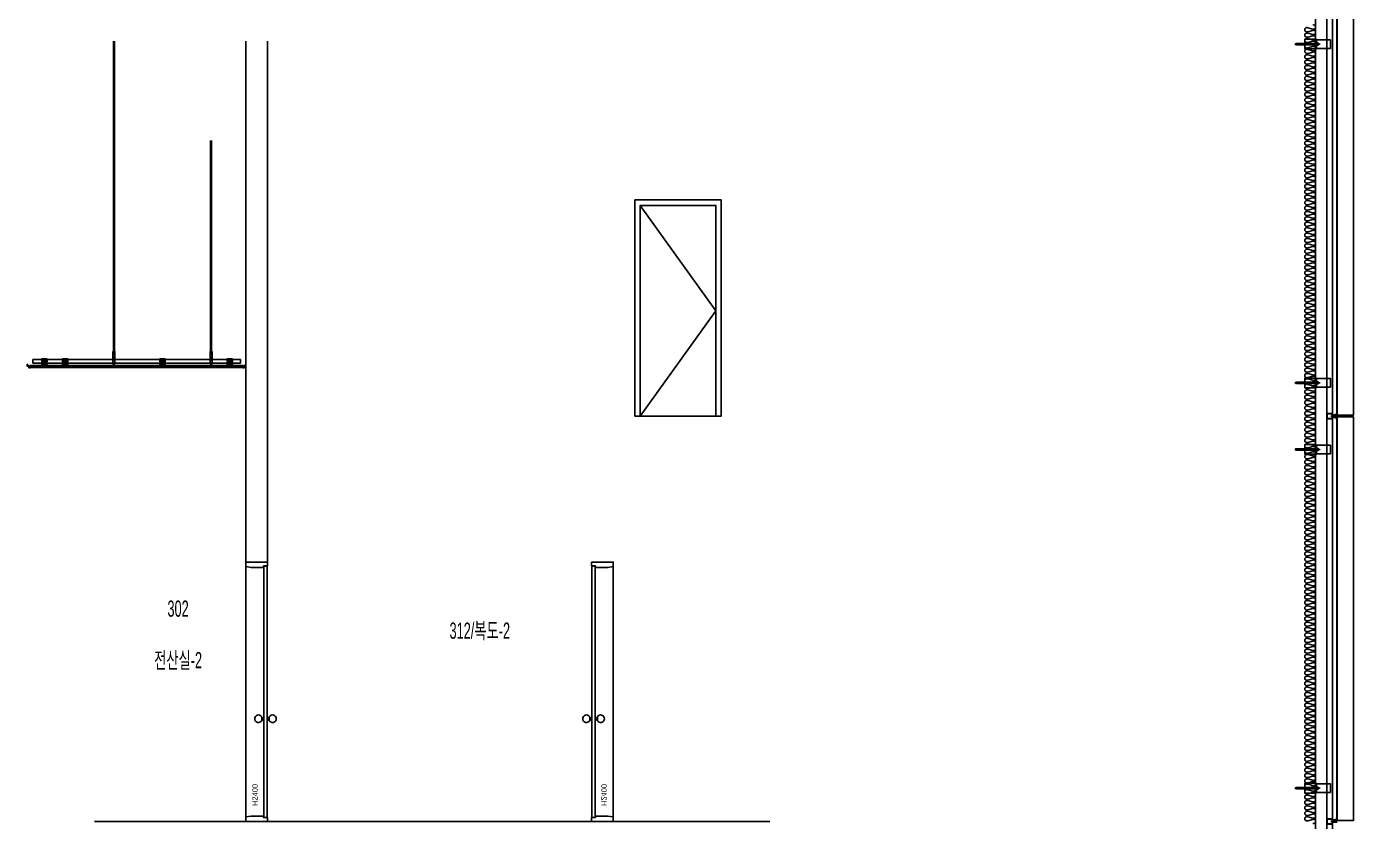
# Model space of a CAD drawing. Header units: millimetres. Extents: x -75040 to 92617, y -36837 to 48530.
# Drawn here: x 75571 to 87850, y 17750 to 25105 of the extents above; entities that cross this region are included whole.
import ezdxf
from ezdxf.enums import TextEntityAlignment as Align

# ---------------------------------------------------------------- set-up
doc = ezdxf.new("R2010")
doc.units = ezdxf.units.MM
doc.header["$LTSCALE"] = 60
for name, color, linetype in [('!A-BOLCK', 7, 'Continuous'), ('A-ELE-8', 8, 'Continuous'), ('A-ELE-9', 9, 'Continuous'), ('A-ETC-8', 8, 'Continuous'), ('A-ETC-9', 9, 'Continuous'), ('A-FIN', 6, 'Continuous'), ('A-FIN-STAIR', 6, 'Continuous'), ('A-HAT-MATL', 8, 'Continuous'), ('A-WALL-D', 7, 'Continuous'), ('A-WID', 4, 'Continuous'), ('FIN', 6, 'Continuous'), ('HAT', 8, 'Continuous'), ('실링', 23, 'Continuous')]:
    doc.layers.add(name, color=color, linetype=linetype)
doc.layers.add('A-CON', color=2, linetype='Continuous', lineweight=9)
doc.layers.add('NOPLOT', color=191, linetype='Continuous', plot=False)
doc.layers.add('NOPLOT-TEXT', color=11, linetype='Continuous', plot=False)
doc.styles.add('Gtx', font='')
doc.styles.get('Gtx').set_extended_font_data('Dotum')

# ---------------------------------------------------------------- blocks, each defined once
blk = doc.blocks.new('A$C1A2D4F7E--')
at = {"layer": 'A-ELE-8', "ltscale": 20}
blk.add_line((0, 2358, 0), (0, 42), dxfattribs=at)
at = {"layer": 'A-WID'}
for p, q in [((147, 932), (147, 968)), ((147, 960), (167, 960)), ((147, 940), (167, 940)), ((217, 960), (197, 960)), ((217, 940), (197, 940)), ((217, 932), (217, 968))]:
    blk.add_line(p, q, dxfattribs=at)
for points in [[(200, 2400), (0, 2400), (0, 2358), (0, 2358), (50, 2350), (65, 2350), (65, 2350), (165, 2350), (165, 2365), (200, 2365), (200, 2373), (200, 2373), (200, 2400)], [(197, 2362), (197, 37), (167, 37), (167, 2362)], [(200, 0), (0, 0), (0, 42), (0, 42), (50, 50), (65, 50), (65, 50), (165, 50), (165, 35), (200, 35), (200, 27), (200, 27), (200, 0)]]:
    blk.add_lwpolyline(points, close=True, dxfattribs=at)
for centre, start, end in [((117, 950), 31.0027, 328.9973), ((247, 950), 211.0027, 148.9973)]:
    blk.add_arc(centre, 35, start, end, dxfattribs=at)
at = {"layer": 'NOPLOT', "color": 1, "style": 'Gtx'}
blk.add_text('H2400', height=50, rotation=90, dxfattribs=at).set_placement((110, 143))
blk = doc.blocks.new('*U65')
at = {"color": 1}
for p, q in [((-298, 22, 0), (-292, 23, 0)), ((-298, 22), (-292, 23)), ((-298, 22, 0), (-292, 20, 0)), ((-298, 22), (-292, 20)), ((-292, 23, 0), (-292, 20, 0)), ((-292, 23), (-292, 20)), ((1727, 23, 0), (1727, 20, 0)), ((1734, 22, 0), (1727, 23, 0)), ((1727, 23), (1727, 20)), ((1734, 22), (1727, 23)), ((1734, 22, 0), (1727, 20, 0)), ((1734, 22), (1727, 20))]:
    blk.add_line(p, q, dxfattribs=at)
at = {"color": 1, "const_width": 0.1, "elevation": 0}
for points in [[(-300, 22), (-299, 22)], [(-300, 22), (-299, 22)], [(-298, 22), (-288, 22)], [(-298, 22), (-288, 22)], [(-287, 22), (-286, 22)], [(-287, 22), (-286, 22)], [(1722, 22), (1722, 22)], [(1722, 22), (1722, 22)], [(1734, 22), (1723, 22)], [(1734, 22), (1723, 22)], [(1736, 22), (1735, 22)], [(1736, 22), (1735, 22)]]:
    blk.add_lwpolyline(points, dxfattribs=at)
at = {"color": 1}
for centre, radius, start, end in [((-292, 22, 0), 1.87, 11.7931, 90), ((-292, 22), 1.87, 11.7931, 90), ((-292, 22, 0), 1.87, 270, 348.2069), ((-292, 22), 1.87, 270, 348.2069), ((-290, 22, 0), 0.384, 95.8966, 264.1034), ((-290, 22), 0.384, 95.8966, 264.1034), ((1727, 22, 0), 1.87, 90, 168.2069), ((1727, 22), 1.87, 90, 168.2069), ((1725, 22, 0), 0.384, 275.8966, 84.1034), ((1725, 22), 0.384, 275.8966, 84.1034), ((1727, 22, 0), 1.87, 191.7931, 270), ((1727, 22), 1.87, 191.7931, 270)]:
    blk.add_arc(centre, radius, start, end, dxfattribs=at)
at = {"layer": 'A-ELE-8'}
blk.add_line((-273, 9), (1708, 9), dxfattribs=at)
at = {"layer": 'A-ETC-9'}
for p, q in [((-243, 75, 0), (1678, 75, 0)), ((-243, 39), (-243, 75)), ((-243, 73, 0), (1678, 73, 0)), ((-243, 41, 0), (1678, 41, 0)), ((1678, 39, 0), (-243, 39, 0)), ((-155, 75), (-155, 41)), ((-155, 75), (-115, 75)), ((-155, 41), (-151, 39)), ((-151, 34), (-135, 64)), ((-119, 39), (-151, 39)), ((-151, 34), (-119, 34)), ((-119, 34), (-135, 64)), ((-115, 41), (-119, 39)), ((-115, 75), (-115, 41)), ((1560, 75), (1560, 41)), ((1560, 75), (1600, 75)), ((1560, 41), (1564, 39)), ((1564, 34), (1580, 64)), ((1596, 39), (1564, 39)), ((1564, 34), (1596, 34)), ((1596, 34), (1580, 64)), ((1600, 41), (1596, 39)), ((1600, 75), (1600, 41)), ((1678, 39), (1678, 75))]:
    blk.add_line(p, q, dxfattribs=at)
at = {"layer": 'A-ETC-9', "elevation": 0}
for points in [[(-122, 22), (-128, 22, 0.275955), (-129, 21), (-129, 20, -0.275955), (-130, 20), (-140, 20, -0.275955), (-141, 20), (-141, 21, 0.275955), (-142, 22), (-148, 22, 0.275955), (-149, 21), (-150, 20, -0.275955), (-151, 20), (-158, 20, -0.414214), (-159, 21), (-159, 36, -0.414214), (-158, 37), (-155, 37, -0.414214), (-154, 36), (-154, 35), (-153, 35), (-153, 36, 0.414214), (-155, 38), (-158, 38, 0.414214), (-160, 36), (-160, 20, 0.414214), (-159, 19), (-150, 19, 0.275955), (-149, 20), (-149, 20, -0.275955), (-148, 21), (-143, 21, -0.275955), (-142, 20), (-141, 20, 0.275955), (-141, 19), (-129, 19, 0.275955), (-129, 20), (-128, 20, -0.275955), (-127, 21), (-122, 21, -0.275955), (-121, 20), (-121, 20, 0.275955), (-120, 19), (-111, 19, 0.414214), (-110, 20), (-110, 36, 0.414214), (-112, 38), (-115, 38, 0.414214), (-117, 36), (-117, 35), (-116, 35), (-116, 36, -0.414214), (-115, 37), (-112, 37, -0.414214), (-111, 36), (-111, 21, -0.414214), (-112, 20), (-119, 20, -0.275955), (-120, 20), (-121, 21, 0.275955)], [(-153, 46), (-153, 34), (-158, 34), (-158, 32), (-112, 32), (-112, 34), (-117, 34), (-117, 46), (-110, 55), (-110, 80, 0.414214), (-112, 81), (-158, 81, 0.414214), (-159, 80), (-159, 55)], [(-153, 72), (-153, 58, 0.414214), (-152, 57), (-149, 57, 0.414214), (-148, 58), (-148, 72, 0.414214), (-149, 73), (-152, 73, 0.414214)], [(-117, 72), (-117, 58, -0.414214), (-118, 57), (-121, 57, -0.414214), (-122, 58), (-122, 72, -0.414214), (-121, 73), (-118, 73, -0.414214)], [(1594, 22), (1588, 22, 0.275955), (1587, 21), (1586, 20, -0.275955), (1585, 20), (1575, 20, -0.275955), (1575, 20), (1574, 21, 0.275955), (1573, 22), (1567, 22, 0.275955), (1566, 21), (1566, 20, -0.275955), (1565, 20), (1557, 20, -0.414214), (1556, 21), (1556, 36, -0.414214), (1557, 37), (1560, 37, -0.414214), (1561, 36), (1561, 35), (1562, 35), (1562, 36, 0.414214), (1560, 38), (1557, 38, 0.414214), (1555, 36), (1555, 20, 0.414214), (1556, 19), (1565, 19, 0.275955), (1566, 20), (1567, 20, -0.275955), (1568, 21), (1573, 21, -0.275955), (1574, 20), (1574, 20, 0.275955), (1575, 19), (1586, 19, 0.275955), (1587, 20), (1587, 20, -0.275955), (1588, 21), (1593, 21, -0.275955), (1594, 20), (1595, 20, 0.275955), (1596, 19), (1604, 19, 0.414214), (1605, 20), (1605, 36, 0.414214), (1604, 38), (1600, 38, 0.414214), (1599, 36), (1599, 35), (1600, 35), (1600, 36, -0.414214), (1600, 37), (1604, 37, -0.414214), (1605, 36), (1605, 21, -0.414214), (1604, 20), (1596, 20, -0.275955), (1595, 20), (1595, 21, 0.275955)], [(1563, 46), (1563, 34), (1557, 34), (1557, 32), (1604, 32), (1604, 34), (1598, 34), (1598, 46), (1605, 55), (1605, 80, 0.414214), (1603, 81), (1558, 81, 0.414214), (1556, 80), (1556, 55)], [(1563, 72), (1563, 58, 0.414214), (1564, 57), (1566, 57, 0.414214), (1567, 58), (1567, 72, 0.414214), (1566, 73), (1564, 73, 0.414214)], [(1598, 72), (1598, 58, -0.414214), (1597, 57), (1595, 57, -0.414214), (1594, 58), (1594, 72, -0.414214), (1595, 73), (1597, 73, -0.414214)]]:
    blk.add_lwpolyline(points, format="xyb", close=True, dxfattribs=at)
at = {"layer": 'FIN', "color": 5, "linetype": 'Continuous', "elevation": 0}
for points in [[(-294, 30), (-292, 30), (-292, 14), (-278, 14), (-278, -1), (-268, -1), (-268, 0), (-266, 0), (-266, -3), (-280, -3), (-280, 12), (-294, 12)], [(1729, 30), (1727, 30), (1727, 14), (1713, 14), (1713, -1), (1703, -1), (1703, 0), (1701, 0), (1701, -3), (1715, -3), (1715, 12), (1729, 12)]]:
    blk.add_lwpolyline(points, close=True, dxfattribs=at)
at = {"layer": '실링'}
for p, q in [((-273, 19), (1708, 19)), ((-273, 0, 0), (-273, 19, 0)), ((-273, 0), (1708, 0)), ((1708, 0, 0), (1708, 19, 0))]:
    blk.add_line(p, q, dxfattribs=at)
blk = doc.blocks.new('*U64')
at = {"layer": 'A-ETC-9'}
for p, q in [((357, 2025), (357, 84)), ((366, 2025), (366, 86)), ((1257, 2025), (1257, 84)), ((1266, 2025), (1266, 86)), ((351, 66), (351, 73)), ((351, 56), (351, 63)), ((369, 73), (354, 73)), ((354, 55), (356, 55)), ((356, 83), (367, 85)), ((356, 83), (357, 84)), ((356, 83), (357, 82)), ((356, 80), (367, 83)), ((356, 80), (357, 82)), ((356, 78), (367, 81)), ((356, 78), (357, 80)), ((356, 80), (357, 80)), ((356, 76), (367, 79)), ((356, 76), (357, 78)), ((356, 78), (357, 78)), ((356, 74), (367, 77)), ((356, 74), (357, 76)), ((356, 76), (357, 76)), ((356, 74), (357, 74)), ((356, 66), (356, 73)), ((356, 56), (356, 63)), ((356, 54), (357, 55)), ((356, 55), (357, 55)), ((356, 54), (363, 55)), ((356, 55), (366, 55)), ((356, 54), (357, 53)), ((356, 52), (367, 54)), ((356, 52), (357, 53)), ((356, 52), (357, 51)), ((356, 50), (367, 52)), ((356, 50), (357, 51)), ((356, 50), (357, 49)), ((356, 48), (367, 50)), ((356, 48), (357, 49)), ((356, 48), (357, 47)), ((356, 46), (367, 48)), ((356, 46), (357, 47)), ((356, 46), (357, 45)), ((356, 44), (367, 46)), ((356, 44), (357, 45)), ((356, 44), (357, 43)), ((357, 84), (366, 86)), ((357, 84), (366, 86)), ((357, 82), (366, 83)), ((357, 82), (366, 83)), ((357, 80), (366, 81)), ((357, 80), (366, 81)), ((357, 78), (366, 79)), ((357, 78), (366, 79)), ((357, 76), (366, 77)), ((357, 76), (366, 77)), ((357, 74), (366, 75)), ((357, 74), (366, 75)), ((357, 55), (358, 55)), ((357, 55), (358, 55)), ((357, 53), (366, 55)), ((357, 53), (366, 55)), ((357, 51), (366, 53)), ((357, 51), (366, 53)), ((357, 49), (366, 51)), ((357, 49), (366, 51)), ((357, 47), (366, 49)), ((357, 47), (366, 49)), ((357, 45), (366, 47)), ((357, 45), (366, 47)), ((357, 43), (366, 45)), ((357, 43), (366, 45)), ((357, 43), (366, 43)), ((361, 73), (367, 75)), ((366, 86), (367, 85)), ((366, 83), (367, 85)), ((366, 83), (367, 83)), ((366, 81), (367, 83)), ((366, 81), (367, 81)), ((366, 79), (367, 81)), ((366, 79), (367, 79)), ((366, 77), (367, 79)), ((366, 77), (367, 77)), ((366, 75), (367, 77)), ((366, 75), (367, 75)), ((366, 73), (367, 75)), ((366, 66), (366, 73)), ((366, 56), (366, 63)), ((366, 55), (369, 55)), ((366, 55), (367, 54)), ((366, 55), (366, 55)), ((366, 53), (367, 54)), ((366, 53), (367, 52)), ((366, 51), (367, 52)), ((366, 51), (367, 50)), ((366, 49), (367, 50)), ((366, 49), (367, 48)), ((366, 47), (367, 48)), ((366, 47), (367, 46)), ((366, 45), (367, 46)), ((366, 45), (366, 43)), ((371, 66), (371, 73)), ((371, 56), (371, 63)), ((1251, 66), (1251, 73)), ((1251, 56), (1251, 63)), ((1269, 73), (1254, 73)), ((1254, 55), (1256, 55)), ((1256, 83), (1267, 85)), ((1256, 83), (1257, 84)), ((1256, 83), (1257, 82)), ((1256, 80), (1267, 83)), ((1256, 80), (1257, 82)), ((1256, 78), (1267, 81)), ((1256, 78), (1257, 80)), ((1256, 80), (1257, 80)), ((1256, 76), (1267, 79)), ((1256, 76), (1257, 78)), ((1256, 78), (1257, 78)), ((1256, 74), (1267, 77)), ((1256, 74), (1257, 76)), ((1256, 76), (1257, 76)), ((1256, 74), (1257, 74)), ((1256, 66), (1256, 73)), ((1256, 56), (1256, 63)), ((1256, 54), (1257, 55)), ((1256, 55), (1257, 55)), ((1256, 54), (1263, 55)), ((1256, 55), (1266, 55)), ((1256, 54), (1257, 53)), ((1256, 52), (1267, 54)), ((1256, 52), (1257, 53)), ((1256, 52), (1257, 51)), ((1256, 50), (1267, 52)), ((1256, 50), (1257, 51)), ((1256, 50), (1257, 49)), ((1256, 48), (1267, 50)), ((1256, 48), (1257, 49)), ((1256, 48), (1257, 47)), ((1256, 46), (1267, 48)), ((1256, 46), (1257, 47)), ((1256, 46), (1257, 45)), ((1256, 44), (1267, 46)), ((1256, 44), (1257, 45)), ((1256, 44), (1257, 43)), ((1257, 84), (1266, 86)), ((1257, 84), (1266, 86)), ((1257, 82), (1266, 83)), ((1257, 82), (1266, 83)), ((1257, 80), (1266, 81)), ((1257, 80), (1266, 81)), ((1257, 78), (1266, 79)), ((1257, 78), (1266, 79)), ((1257, 76), (1266, 77)), ((1257, 76), (1266, 77)), ((1257, 74), (1266, 75)), ((1257, 74), (1266, 75)), ((1257, 55), (1258, 55)), ((1257, 55), (1258, 55)), ((1257, 53), (1266, 55)), ((1257, 53), (1266, 55)), ((1257, 51), (1266, 53)), ((1257, 51), (1266, 53)), ((1257, 49), (1266, 51)), ((1257, 49), (1266, 51)), ((1257, 47), (1266, 49)), ((1257, 47), (1266, 49)), ((1257, 45), (1266, 47)), ((1257, 45), (1266, 47)), ((1257, 43), (1266, 45)), ((1257, 43), (1266, 45)), ((1257, 43), (1266, 43)), ((1261, 73), (1267, 75)), ((1266, 86), (1267, 85)), ((1266, 83), (1267, 85)), ((1266, 83), (1267, 83)), ((1266, 81), (1267, 83)), ((1266, 81), (1267, 81)), ((1266, 79), (1267, 81)), ((1266, 79), (1267, 79)), ((1266, 77), (1267, 79)), ((1266, 77), (1267, 77)), ((1266, 75), (1267, 77)), ((1266, 75), (1267, 75)), ((1266, 73), (1267, 75)), ((1266, 66), (1266, 73)), ((1266, 56), (1266, 63)), ((1266, 55), (1269, 55)), ((1266, 55), (1267, 54)), ((1266, 55), (1266, 55)), ((1266, 53), (1267, 54)), ((1266, 53), (1267, 52)), ((1266, 51), (1267, 52)), ((1266, 51), (1267, 50)), ((1266, 49), (1267, 50)), ((1266, 49), (1267, 48)), ((1266, 47), (1267, 48)), ((1266, 47), (1267, 46)), ((1266, 45), (1267, 46)), ((1266, 45), (1266, 43)), ((1271, 66), (1271, 73)), ((1271, 56), (1271, 63)), ((791, 0), (791, -34)), ((791, 0), (831, 0)), ((791, -34), (795, -36)), ((795, -41), (811, -11)), ((827, -36), (795, -36)), ((795, -41), (827, -41)), ((827, -41), (811, -11)), ((831, -34), (827, -36)), ((831, 0), (831, -34)), ((1691, 0), (1691, -34)), ((1691, 0), (1731, 0)), ((1691, -34), (1695, -36)), ((1695, -41), (1711, -11)), ((1727, -36), (1695, -36)), ((1695, -41), (1727, -41)), ((1727, -41), (1711, -11)), ((1731, -34), (1727, -36)), ((1731, 0), (1731, -34))]:
    blk.add_line(p, q, dxfattribs=at)
at = {"layer": 'A-ETC-9', "elevation": 0}
for points in [[(351, 65), (371, 65), (371, -40), (351, -40), (351, 65)], [(351, 63), (371, 63)], [(351, 19), (371, 19)], [(1251, 65), (1271, 65), (1271, -40), (1251, -40), (1251, 65)], [(1251, 63), (1271, 63)], [(1251, 19), (1271, 19)]]:
    blk.add_lwpolyline(points, dxfattribs=at)
for points in [[(794, -29), (794, -41), (788, -41), (788, -43), (834, -43), (834, -41), (829, -41), (829, -29), (836, -20), (836, 5, 0.414214), (834, 6), (788, 6, 0.414214), (787, 5), (787, -20)], [(1694, -29), (1694, -41), (1688, -41), (1688, -43), (1734, -43), (1734, -41), (1729, -41), (1729, -29), (1736, -20), (1736, 5, 0.414214), (1734, 6), (1688, 6, 0.414214), (1687, 5), (1687, -20)], [(825, -53), (818, -53, 0.275955), (818, -54), (817, -55, -0.275955), (816, -55), (806, -55, -0.275955), (805, -55), (805, -54, 0.275955), (804, -53), (798, -53, 0.275955), (797, -54), (796, -55, -0.275955), (795, -55), (788, -55, -0.414214), (787, -54), (787, -39, -0.414214), (788, -38), (791, -38, -0.414214), (792, -39), (792, -40), (793, -40), (793, -39, 0.414214), (791, -37), (788, -37, 0.414214), (786, -39), (786, -55, 0.414214), (787, -56), (796, -56, 0.275955), (797, -55), (797, -55, -0.275955), (798, -54), (803, -54, -0.275955), (804, -55), (805, -55, 0.275955), (806, -56), (817, -56, 0.275955), (818, -55), (818, -55, -0.275955), (819, -54), (824, -54, -0.275955), (825, -55), (825, -55, 0.275955), (826, -56), (835, -56, 0.414214), (836, -55), (836, -39, 0.414214), (834, -37), (831, -37, 0.414214), (829, -39), (829, -40), (830, -40), (830, -39, -0.414214), (831, -38), (834, -38, -0.414214), (835, -39), (835, -54, -0.414214), (834, -55), (827, -55, -0.275955), (826, -55), (825, -54, 0.275955)], [(1725, -53), (1718, -53, 0.275955), (1718, -54), (1717, -55, -0.275955), (1716, -55), (1706, -55, -0.275955), (1705, -55), (1705, -54, 0.275955), (1704, -53), (1698, -53, 0.275955), (1697, -54), (1696, -55, -0.275955), (1695, -55), (1688, -55, -0.414214), (1687, -54), (1687, -39, -0.414214), (1688, -38), (1691, -38, -0.414214), (1692, -39), (1692, -40), (1693, -40), (1693, -39, 0.414214), (1691, -37), (1688, -37, 0.414214), (1686, -39), (1686, -55, 0.414214), (1687, -56), (1696, -56, 0.275955), (1697, -55), (1697, -55, -0.275955), (1698, -54), (1703, -54, -0.275955), (1704, -55), (1705, -55, 0.275955), (1706, -56), (1717, -56, 0.275955), (1718, -55), (1718, -55, -0.275955), (1719, -54), (1724, -54, -0.275955), (1725, -55), (1725, -55, 0.275955), (1726, -56), (1735, -56, 0.414214), (1736, -55), (1736, -39, 0.414214), (1734, -37), (1731, -37, 0.414214), (1729, -39), (1729, -40), (1730, -40), (1730, -39, -0.414214), (1731, -38), (1734, -38, -0.414214), (1735, -39), (1735, -54, -0.414214), (1734, -55), (1727, -55, -0.275955), (1726, -55), (1725, -54, 0.275955)]]:
    blk.add_lwpolyline(points, format="xyb", close=True, dxfattribs=at)
at = {"layer": 'A-ETC-9'}
for points in [[(793, -3), (793, -17, 0.414214), (794, -18), (797, -18, 0.414214), (798, -17), (798, -3, 0.414214), (797, -2), (794, -2, 0.414214)], [(829, -3), (829, -17, -0.414214), (828, -18), (825, -18, -0.414214), (824, -17), (824, -3, -0.414214), (825, -2), (828, -2, -0.414214)], [(1693, -3), (1693, -17, 0.414214), (1694, -18), (1697, -18, 0.414214), (1698, -17), (1698, -3, 0.414214), (1697, -2), (1694, -2, 0.414214)], [(1729, -3), (1729, -17, -0.414214), (1728, -18), (1725, -18, -0.414214), (1724, -17), (1724, -3, -0.414214), (1725, -2), (1728, -2, -0.414214)]]:
    blk.add_lwpolyline(points, format="xyb", close=True, dxfattribs=at)
for centre in [(361, 8), (1261, 8), (361, -10), (1261, -10)]:
    blk.add_circle(centre, 2.5, dxfattribs=at)
for centre, radius, start, end in [((354, 69), 4.07, 52.1211, 127.8789), ((354, 69), 4, 231.3178, 308.6822), ((354, 59), 4.07, 52.1211, 127.8789), ((354, 59), 4, 231.3178, 308.6822), ((361, 58), 15, 70.5288, 109.4712), ((361, 80), 15, 250.5288, 289.4712), ((361, 48), 15, 70.5288, 109.4712), ((361, 70), 15, 250.5288, 289.4712), ((369, 69), 4.07, 52.1211, 127.8789), ((369, 69), 4, 231.3178, 308.6822), ((369, 59), 4.07, 52.1211, 127.8789), ((369, 59), 4, 231.3178, 308.6822), ((1254, 69), 4.07, 52.1211, 127.8789), ((1254, 69), 4, 231.3178, 308.6822), ((1254, 59), 4.07, 52.1211, 127.8789), ((1254, 59), 4, 231.3178, 308.6822), ((1261, 58), 15, 70.5288, 109.4712), ((1261, 80), 15, 250.5288, 289.4712), ((1261, 48), 15, 70.5288, 109.4712), ((1261, 70), 15, 250.5288, 289.4712), ((1269, 69), 4.07, 52.1211, 127.8789), ((1269, 69), 4, 231.3178, 308.6822), ((1269, 59), 4.07, 52.1211, 127.8789), ((1269, 59), 4, 231.3178, 308.6822)]:
    blk.add_arc(centre, radius, start, end, dxfattribs=at)
blk = doc.blocks.new('A$C632c858f')
at = {"layer": 'A-ETC-8'}
blk.add_arc((-3, 0), 24, 341.8248, 18.1752, dxfattribs=at)
blk.add_ellipse((34, 0), major_axis=(7.59, 0), ratio=0.987937, dxfattribs=at)
at = {"layer": 'NOPLOT'}
blk.add_line((0, 0), (58, 0), dxfattribs=at)
for points in [[(0, 8), (41, 8)], [(0, -7), (41, -7)]]:
    blk.add_lwpolyline(points, dxfattribs=at)
blk = doc.blocks.new('A$Cae507117')
at = {"layer": 'A-ETC-8'}
for points in [[(-50, 0), (-50, -50), (0, -50), (0, 0)], [(-46.8, -3.2), (-46.8, -46.8), (-3.2, -46.8), (-3.2, -3.2)]]:
    blk.add_lwpolyline(points, close=True, dxfattribs=at)
blk = doc.blocks.new('너트 M12')
for p, q in [((-9, 0), (9, 0)), ((-10, -9), (-10, -1)), ((9, -10), (-9, -10)), ((0, -8), (0, -1)), ((10, -1), (10, -9))]:
    blk.add_line(p, q)
for centre, start, end in [((-9, -1), 90, 180), ((-9, -9), 180, 270), ((9, -1), 0, 90), ((9, -9), 270, 0)]:
    blk.add_arc(centre, 0.5, start, end)
at = {"extrusion": (0, 0, -1)}
for centre, major_axis, ratio, start_param, end_param in [((-5, -1), (-4.75, 0.31), 0.185359, -0.024388, 3.141593), ((5, -1), (4.75, 0.31), 0.185108, 3.141593, 6.30754), ((-5, -9), (4.75, 0.31), 0.187111, 0, 3.166211), ((5, -9), (-4.75, 0.31), 0.185991, 3.117121, 6.283185)]:
    blk.add_ellipse(centre, major_axis=major_axis, ratio=ratio, start_param=start_param, end_param=end_param, dxfattribs=at)
blk = doc.blocks.new('A$C72d8c3b6')
at = {"layer": 'A-ETC-8'}
for p, q in [((94, 0), (-141, 0)), ((-131, 4), (-129, 6)), ((-121, 4), (-131, 4)), ((-131, -5), (-131, 4)), ((-121, 6), (-129, 6)), ((-129, -6), (-129, 6)), ((0, 6), (-109, 6)), ((0, 6), (54, 6)), ((54, -6), (54, 6)), ((54, 6), (57, 6)), ((57, -6), (57, 6)), ((71, 4), (57, 4)), ((58, 6), (58, -6)), ((61, 6), (58, 6)), ((61, 6), (76, 6)), ((62, -2), (62, 2)), ((66, 2), (66, 2)), ((66, 1), (73, 1)), ((71, 4), (82, 6)), ((76, 3), (74, 2)), ((77, 5), (77, 4)), ((82, 6), (83, 6)), ((84, 4), (84, -5)), ((-121, -5), (-131, -5)), ((-131, -5), (-129, -6)), ((-121, -6), (-129, -6)), ((-109, -6), (0, -6)), ((54, -6), (0, -6)), ((57, -6), (54, -6)), ((71, -5), (57, -5)), ((61, -6), (58, -6)), ((76, -6), (61, -6)), ((66, -1), (73, -1)), ((66, -2), (66, -2)), ((82, -6), (71, -5)), ((76, -3), (74, -2)), ((77, -4), (77, -5)), ((83, -6), (82, -6))]:
    blk.add_line(p, q, dxfattribs=at)
for points in [[(-238, 40), (-103, 40), (-103, -40), (-238, -40)], [(-109, 15), (-109, -15), (-111, -15), (-111, 15)], [(-103, -40), (-109, -40), (-109, 40), (-103, 40)], [(-100, 45), (-100, -45), (0, -45), (0, 45)]]:
    blk.add_lwpolyline(points, close=True, dxfattribs=at)
blk.add_lwpolyline([(-103, 47), (-103, -48, 0.414214), (-102, -49), (-100, -49), (-100, 48), (-102, 48, 0.414214)], format="xyb", close=True, dxfattribs=at)
for centre, radius, start, end in [((64, 2), 2, 90, 180), ((64, 2), 2, 0, 90), ((66, 2), 0.5, 180, 270), ((73, 4), 3, 270, 303.6901), ((76, 5), 1, 0, 90), ((76, 4), 1, 303.6901, 0), ((83, 4), 1.5, 0, 90), ((64, -2), 2, 180, 270), ((64, -2), 2, 270, 0), ((66, -2), 0.5, 90, 180), ((73, -4), 3, 56.3099, 90), ((76, -4), 1, 0, 56.3099), ((76, -5), 1, 270, 0), ((83, -5), 1.5, 270, 0)]:
    blk.add_arc(centre, radius, start, end, dxfattribs=at)
at = {"layer": 'A-ETC-8', "rotation": 270}
blk.add_blockref('너트 M12', (-111, 0), dxfattribs=at)
blk = doc.blocks.new('A$Cd65bf199')
at = {"layer": 'HAT', "linetype": 'Continuous', "elevation": 0}
blk.add_lwpolyline([(0, 0), (800, 0), (800, 2000), (0, 2000)], close=True, dxfattribs=at)
for points in [[(50, 0), (50, 1950), (750, 1950), (750, 0)], [(50, 0), (750, 975), (50, 1950)]]:
    blk.add_lwpolyline(points, dxfattribs=at)

msp = doc.modelspace()

# ---------------------------------------------------------------- linework, layer by layer
at = {"layer": 'A-ELE-9'}
for points in [[(87700, 21507.5), (87850, 21507.5), (87850, 25242.5), (87700, 25242.5)], [(87700, 21492.5), (87850, 21492.5), (87850, 17757.5), (87700, 17757.5)]]:
    msp.add_lwpolyline(points, dxfattribs=at)
at = {"layer": 'A-ETC-8'}
for p, q in [((87605, 47009.7), (87605, 680)), ((87655, 680), (87655, 47009.7))]:
    msp.add_line(p, q, dxfattribs=at)
for points in [[(87692, 21511.5), (87657, 21511.5), (87657, 21500.5), (87655, 21500.5), (87655, 21513.5), (87690.3, 21513.5, -0.2265409), (87694, 21517.2), (87694, 21531.9), (87696, 21531.9), (87696, 21515.5, 0.4142136)], [(87692, 21488.5), (87657, 21488.5), (87657, 21499.5), (87655, 21499.5), (87655, 21486.5), (87690.3, 21486.5, 0.2265409), (87694, 21482.8), (87694, 21468.1), (87696, 21468.1), (87696, 21484.5, -0.4142136)], [(87692, 17761.5), (87657, 17761.5), (87657, 17750.5), (87655, 17750.5), (87655, 17763.5), (87690.3, 17763.5, -0.2265409), (87694, 17767.2), (87694, 17781.9), (87696, 17781.9), (87696, 17765.5, 0.4142136)]]:
    msp.add_lwpolyline(points, format="xyb", close=True, dxfattribs=at)
at = {"layer": 'A-ETC-9'}
for p, q in [((76374.5, 24050), (76374.5, 24970)), ((76383.5, 24050), (76383.5, 24970))]:
    msp.add_line(p, q, dxfattribs=at)
at = {"layer": 'A-FIN'}
msp.add_line((76200, 17750), (80800, 17750), dxfattribs=at)
for points in [[(87659, 25238.5), (87659, 25242.5), (87700, 25242.5), (87700, 21507.5), (87659, 21507.5), (87659, 21511.5), (87696, 21511.5), (87696, 25238.5), (87659, 25238.5)], [(87659, 17761.5), (87659, 17757.5), (87700, 17757.5), (87700, 21492.5), (87659, 21492.5), (87659, 21488.5), (87696, 21488.5), (87696, 17761.5), (87659, 17761.5)]]:
    msp.add_lwpolyline(points, close=True, dxfattribs=at)
at = {"layer": 'A-FIN-STAIR'}
msp.add_line((82450, 17750), (81000, 17750), dxfattribs=at)
at = {"layer": 'A-HAT-MATL'}
msp.add_line((87500, -150), (87500, 47009.7), dxfattribs=at)
msp.add_lwpolyline([(87472.9, 17731.3, 0.5248557), (87500, 17750, 0.5248557), (87472.9, 17768.7), (87427.1, 17756.3, -1.4491979), (87427.1, 17793.7), (87472.9, 17781.3, 0.5248557), (87500, 17800, 0.5248557), (87472.9, 17818.7), (87427.1, 17806.3, -1.4491979), (87427.1, 17843.7), (87472.9, 17831.3, 0.5248557), (87500, 17850, 0.5248557), (87472.9, 17868.7), (87427.1, 17856.3, -1.4491979), (87427.1, 17893.7), (87472.9, 17881.3, 0.5248557), (87500, 17900, 0.5248557), (87472.9, 17918.7), (87427.1, 17906.3, -1.4491979), (87427.1, 17943.7), (87472.9, 17931.3, 0.5248557), (87500, 17950, 0.5248557), (87472.9, 17968.7), (87427.1, 17956.3, -1.4491979), (87427.1, 17993.7), (87472.9, 17981.3, 0.5248557), (87500, 18000, 0.5248557), (87472.9, 18018.7), (87427.1, 18006.3, -1.4491979), (87427.1, 18043.7), (87472.9, 18031.3, 0.5248557), (87500, 18050, 0.5248557), (87472.9, 18068.7), (87427.1, 18056.3, -1.4491979), (87427.1, 18093.7), (87472.9, 18081.3, 0.5248557), (87500, 18100, 0.5248557), (87472.9, 18118.7), (87427.1, 18106.3, -1.4491979), (87427.1, 18143.7), (87472.9, 18131.3, 0.5248557), (87500, 18150, 0.5248557), (87472.9, 18168.7), (87427.1, 18156.3, -1.4491979), (87427.1, 18193.7), (87472.9, 18181.3, 0.5248557), (87500, 18200, 0.5248557), (87472.9, 18218.7), (87427.1, 18206.3, -1.4491979), (87427.1, 18243.7), (87472.9, 18231.3, 0.5248557), (87500, 18250, 0.5248557), (87472.9, 18268.7), (87427.1, 18256.3, -1.4491979), (87427.1, 18293.7), (87472.9, 18281.3, 0.5248557), (87500, 18300, 0.5248557), (87472.9, 18318.7), (87427.1, 18306.3, -1.4491979), (87427.1, 18343.7), (87472.9, 18331.3, 0.5248557), (87500, 18350, 0.5248557), (87472.9, 18368.7), (87427.1, 18356.3, -1.4491979), (87427.1, 18393.7), (87472.9, 18381.3, 0.5248557), (87500, 18400, 0.5248557), (87472.9, 18418.7), (87427.1, 18406.3, -1.4491979), (87427.1, 18443.7), (87472.9, 18431.3, 0.5248557), (87500, 18450, 0.5248557), (87472.9, 18468.7), (87427.1, 18456.3, -1.4491979), (87427.1, 18493.7), (87472.9, 18481.3, 0.5248557), (87500, 18500, 0.5248557), (87472.9, 18518.7), (87427.1, 18506.3, -1.4491979), (87427.1, 18543.7), (87472.9, 18531.3, 0.5248557), (87500, 18550, 0.5248557), (87472.9, 18568.7), (87427.1, 18556.3, -1.4491979), (87427.1, 18593.7), (87472.9, 18581.3, 0.5248557), (87500, 18600, 0.5248557), (87472.9, 18618.7), (87427.1, 18606.3, -1.4491979), (87427.1, 18643.7), (87472.9, 18631.3, 0.5248557), (87500, 18650, 0.5248557), (87472.9, 18668.7), (87427.1, 18656.3, -1.4491979), (87427.1, 18693.7), (87472.9, 18681.3, 0.5248557), (87500, 18700, 0.5248557), (87472.9, 18718.7), (87427.1, 18706.3, -1.4491979), (87427.1, 18743.7), (87472.9, 18731.3, 0.5248557), (87500, 18750, 0.5248557), (87472.9, 18768.7), (87427.1, 18756.3, -1.4491979), (87427.1, 18793.7), (87472.9, 18781.3, 0.5248557), (87500, 18800, 0.5248557), (87472.9, 18818.7), (87427.1, 18806.3, -1.4491979), (87427.1, 18843.7), (87472.9, 18831.3, 0.5248557), (87500, 18850, 0.5248557), (87472.9, 18868.7), (87427.1, 18856.3, -1.4491979), (87427.1, 18893.7), (87472.9, 18881.3, 0.5248557), (87500, 18900, 0.5248557), (87472.9, 18918.7), (87427.1, 18906.3, -1.4491979), (87427.1, 18943.7), (87472.9, 18931.3, 0.5248557), (87500, 18950, 0.5248557), (87472.9, 18968.7), (87427.1, 18956.3, -1.4491979), (87427.1, 18993.7), (87472.9, 18981.3, 0.5248557), (87500, 19000, 0.5248557), (87472.9, 19018.7), (87427.1, 19006.3, -1.4491979), (87427.1, 19043.7), (87472.9, 19031.3, 0.5248557), (87500, 19050, 0.5248557), (87472.9, 19068.7), (87427.1, 19056.3, -1.4491979), (87427.1, 19093.7), (87472.9, 19081.3, 0.5248557), (87500, 19100, 0.5248557), (87472.9, 19118.7), (87427.1, 19106.3, -1.4491979), (87427.1, 19143.7), (87472.9, 19131.3, 0.5248557), (87500, 19150, 0.5248557), (87472.9, 19168.7), (87427.1, 19156.3, -1.4491979), (87427.1, 19193.7), (87472.9, 19181.3, 0.5248557), (87500, 19200, 0.5248557), (87472.9, 19218.7), (87427.1, 19206.3, -1.4491979), (87427.1, 19243.7), (87472.9, 19231.3, 0.5248557), (87500, 19250, 0.5248557), (87472.9, 19268.7), (87427.1, 19256.3, -1.4491979), (87427.1, 19293.7), (87472.9, 19281.3, 0.5248557), (87500, 19300, 0.5248557), (87472.9, 19318.7), (87427.1, 19306.3, -1.4491979), (87427.1, 19343.7), (87472.9, 19331.3, 0.5248557), (87500, 19350, 0.5248557), (87472.9, 19368.7), (87427.1, 19356.3, -1.4491979), (87427.1, 19393.7), (87472.9, 19381.3, 0.5248557), (87500, 19400, 0.5248557), (87472.9, 19418.7), (87427.1, 19406.3, -1.4491979), (87427.1, 19443.7), (87472.9, 19431.3, 0.5248557), (87500, 19450, 0.5248557), (87472.9, 19468.7), (87427.1, 19456.3, -1.4491979), (87427.1, 19493.7), (87472.9, 19481.3, 0.5248557), (87500, 19500, 0.5248557), (87472.9, 19518.7), (87427.1, 19506.3, -1.4491979), (87427.1, 19543.7), (87472.9, 19531.3, 0.5248557), (87500, 19550, 0.5248557), (87472.9, 19568.7), (87427.1, 19556.3, -1.4491979), (87427.1, 19593.7), (87472.9, 19581.3, 0.5248557), (87500, 19600, 0.5248557), (87472.9, 19618.7), (87427.1, 19606.3, -1.4491979), (87427.1, 19643.7), (87472.9, 19631.3, 0.5248557), (87500, 19650, 0.5248557), (87472.9, 19668.7), (87427.1, 19656.3, -1.4491979), (87427.1, 19693.7), (87472.9, 19681.3, 0.5248557), (87500, 19700, 0.5248557), (87472.9, 19718.7), (87427.1, 19706.3, -1.4491979), (87427.1, 19743.7), (87472.9, 19731.3, 0.5248557), (87500, 19750, 0.5248557), (87472.9, 19768.7), (87427.1, 19756.3, -1.4491979), (87427.1, 19793.7), (87472.9, 19781.3, 0.5248557), (87500, 19800, 0.5248557), (87472.9, 19818.7), (87427.1, 19806.3, -1.4491979), (87427.1, 19843.7), (87472.9, 19831.3, 0.5248557), (87500, 19850, 0.5248557), (87472.9, 19868.7), (87427.1, 19856.3, -1.4491979), (87427.1, 19893.7), (87472.9, 19881.3, 0.5248557), (87500, 19900, 0.5248557), (87472.9, 19918.7), (87427.1, 19906.3, -1.4491979), (87427.1, 19943.7), (87472.9, 19931.3, 0.5248557), (87500, 19950, 0.5248557), (87472.9, 19968.7), (87427.1, 19956.3, -1.4491979), (87427.1, 19993.7), (87472.9, 19981.3, 0.5248557), (87500, 20000, 0.5248557), (87472.9, 20018.7), (87427.1, 20006.3, -1.4491979), (87427.1, 20043.7), (87472.9, 20031.3, 0.5248557), (87500, 20050, 0.5248557), (87472.9, 20068.7), (87427.1, 20056.3, -1.4491979), (87427.1, 20093.7), (87472.9, 20081.3, 0.5248557), (87500, 20100, 0.5248557), (87472.9, 20118.7), (87427.1, 20106.3, -1.4491979), (87427.1, 20143.7), (87472.9, 20131.3, 0.5248557), (87500, 20150, 0.5248557), (87472.9, 20168.7), (87427.1, 20156.3, -1.4491979), (87427.1, 20193.7), (87472.9, 20181.3, 0.5248557), (87500, 20200, 0.5248557), (87472.9, 20218.7), (87427.1, 20206.3, -1.4491979), (87427.1, 20243.7), (87472.9, 20231.3, 0.5248557), (87500, 20250, 0.5248557), (87472.9, 20268.7), (87427.1, 20256.3, -1.4491979), (87427.1, 20293.7), (87472.9, 20281.3, 0.5248557), (87500, 20300, 0.5248557), (87472.9, 20318.7), (87427.1, 20306.3, -1.4491979), (87427.1, 20343.7), (87472.9, 20331.3, 0.5248557), (87500, 20350, 0.5248557), (87472.9, 20368.7), (87427.1, 20356.3, -1.4491979), (87427.1, 20393.7), (87472.9, 20381.3, 0.5248557), (87500, 20400, 0.5248557), (87472.9, 20418.7), (87427.1, 20406.3, -1.4491979), (87427.1, 20443.7), (87472.9, 20431.3, 0.5248557), (87500, 20450, 0.5248557), (87472.9, 20468.7), (87427.1, 20456.3, -1.4491979), (87427.1, 20493.7), (87472.9, 20481.3, 0.5248557), (87500, 20500, 0.5248557), (87472.9, 20518.7), (87427.1, 20506.3, -1.4491979), (87427.1, 20543.7), (87472.9, 20531.3, 0.5248557), (87500, 20550, 0.5248557), (87472.9, 20568.7), (87427.1, 20556.3, -1.4491979), (87427.1, 20593.7), (87472.9, 20581.3, 0.5248557), (87500, 20600, 0.5248557), (87472.9, 20618.7), (87427.1, 20606.3, -1.4491979), (87427.1, 20643.7), (87472.9, 20631.3, 0.5248557), (87500, 20650, 0.5248557), (87472.9, 20668.7), (87427.1, 20656.3, -1.4491979), (87427.1, 20693.7), (87472.9, 20681.3, 0.5248557), (87500, 20700, 0.5248557), (87472.9, 20718.7), (87427.1, 20706.3, -1.4491979), (87427.1, 20743.7), (87472.9, 20731.3, 0.5248557), (87500, 20750, 0.5248557), (87472.9, 20768.7), (87427.1, 20756.3, -1.4491979), (87427.1, 20793.7), (87472.9, 20781.3, 0.5248557), (87500, 20800, 0.5248557), (87472.9, 20818.7), (87427.1, 20806.3, -1.4491979), (87427.1, 20843.7), (87472.9, 20831.3, 0.5248557), (87500, 20850, 0.5248557), (87472.9, 20868.7), (87427.1, 20856.3, -1.4491979), (87427.1, 20893.7), (87472.9, 20881.3, 0.5248557), (87500, 20900, 0.5248557), (87472.9, 20918.7), (87427.1, 20906.3, -1.4491979), (87427.1, 20943.7), (87472.9, 20931.3, 0.5248557), (87500, 20950, 0.5248557), (87472.9, 20968.7), (87427.1, 20956.3, -1.4491979), (87427.1, 20993.7), (87472.9, 20981.3, 0.5248557), (87500, 21000, 0.5248557), (87472.9, 21018.7), (87427.1, 21006.3, -1.4491979), (87427.1, 21043.7), (87472.9, 21031.3, 0.5248557), (87500, 21050, 0.5248557), (87472.9, 21068.7), (87427.1, 21056.3, -1.4491979), (87427.1, 21093.7), (87472.9, 21081.3, 0.5248557), (87500, 21100, 0.5248557), (87472.9, 21118.7), (87427.1, 21106.3, -1.4491979), (87427.1, 21143.7), (87472.9, 21131.3, 0.5248557), (87500, 21150, 0.5248557), (87472.9, 21168.7), (87427.1, 21156.3, -1.4491979), (87427.1, 21193.7), (87472.9, 21181.3, 0.5248557), (87500, 21200, 0.5248557), (87472.9, 21218.7), (87427.1, 21206.3, -1.4491979), (87427.1, 21243.7), (87472.9, 21231.3, 0.5248557), (87500, 21250, 0.5248557), (87472.9, 21268.7), (87427.1, 21256.3, -1.4491979), (87427.1, 21293.7), (87472.9, 21281.3, 0.5248557), (87500, 21300, 0.5248557), (87472.9, 21318.7), (87427.1, 21306.3, -1.4491979), (87427.1, 21343.7), (87472.9, 21331.3, 0.5248557), (87500, 21350, 0.5248557), (87472.9, 21368.7), (87427.1, 21356.3, -1.4491979), (87427.1, 21393.7), (87472.9, 21381.3, 0.5248557), (87500, 21400, 0.5248557), (87472.9, 21418.7), (87427.1, 21406.3, -1.4491979), (87427.1, 21443.7), (87472.9, 21431.3, 0.5248557), (87500, 21450, 0.5248557), (87472.9, 21468.7), (87427.1, 21456.3, -1.4491979), (87427.1, 21493.7), (87472.9, 21481.3, 0.5248557), (87500, 21500, 0.5248557), (87472.9, 21518.7), (87427.1, 21506.3, -1.4491979), (87427.1, 21543.7), (87472.9, 21531.3, 0.5248557), (87500, 21550, 0.5248557), (87472.9, 21568.7), (87427.1, 21556.3, -1.4491979), (87427.1, 21593.7), (87472.9, 21581.3, 0.5248557), (87500, 21600, 0.5248557), (87472.9, 21618.7), (87427.1, 21606.3, -1.4491979), (87427.1, 21643.7), (87472.9, 21631.3, 0.5248557), (87500, 21650, 0.5248557), (87472.9, 21668.7), (87427.1, 21656.3, -1.4491979), (87427.1, 21693.7), (87472.9, 21681.3, 0.5248557), (87500, 21700, 0.5248557), (87472.9, 21718.7), (87427.1, 21706.3, -1.4491979), (87427.1, 21743.7), (87472.9, 21731.3, 0.5248557), (87500, 21750, 0.5248557), (87472.9, 21768.7), (87427.1, 21756.3, -1.4491979), (87427.1, 21793.7), (87472.9, 21781.3, 0.5248557), (87500, 21800, 0.5248557), (87472.9, 21818.7), (87427.1, 21806.3, -1.4491979), (87427.1, 21843.7), (87472.9, 21831.3, 0.5248557), (87500, 21850, 0.5248557), (87472.9, 21868.7), (87427.1, 21856.3, -1.4491979), (87427.1, 21893.7), (87472.9, 21881.3, 0.5248557), (87500, 21900, 0.5248557), (87472.9, 21918.7), (87427.1, 21906.3, -1.4491979), (87427.1, 21943.7), (87472.9, 21931.3, 0.5248557), (87500, 21950, 0.5248557), (87472.9, 21968.7), (87427.1, 21956.3, -1.4491979), (87427.1, 21993.7), (87472.9, 21981.3, 0.5248557), (87500, 22000, 0.5248557), (87472.9, 22018.7), (87427.1, 22006.3, -1.4491979), (87427.1, 22043.7), (87472.9, 22031.3, 0.5248557), (87500, 22050, 0.5248557), (87472.9, 22068.7), (87427.1, 22056.3, -1.4491979), (87427.1, 22093.7), (87472.9, 22081.3, 0.5248557), (87500, 22100, 0.5248557), (87472.9, 22118.7), (87427.1, 22106.3, -1.4491979), (87427.1, 22143.7), (87472.9, 22131.3, 0.5248557), (87500, 22150, 0.5248557), (87472.9, 22168.7), (87427.1, 22156.3, -1.4491979), (87427.1, 22193.7), (87472.9, 22181.3, 0.5248557), (87500, 22200, 0.5248557), (87472.9, 22218.7), (87427.1, 22206.3, -1.4491979), (87427.1, 22243.7), (87472.9, 22231.3, 0.5248557), (87500, 22250, 0.5248557), (87472.9, 22268.7), (87427.1, 22256.3, -1.4491979), (87427.1, 22293.7), (87472.9, 22281.3, 0.5248557), (87500, 22300, 0.5248557), (87472.9, 22318.7), (87427.1, 22306.3, -1.4491979), (87427.1, 22343.7), (87472.9, 22331.3, 0.5248557), (87500, 22350, 0.5248557), (87472.9, 22368.7), (87427.1, 22356.3, -1.4491979), (87427.1, 22393.7), (87472.9, 22381.3, 0.5248557), (87500, 22400, 0.5248557), (87472.9, 22418.7), (87427.1, 22406.3, -1.4491979), (87427.1, 22443.7), (87472.9, 22431.3, 0.5248557), (87500, 22450, 0.5248557), (87472.9, 22468.7), (87427.1, 22456.3, -1.4491979), (87427.1, 22493.7), (87472.9, 22481.3, 0.5248557), (87500, 22500, 0.5248557), (87472.9, 22518.7), (87427.1, 22506.3, -1.4491979), (87427.1, 22543.7), (87472.9, 22531.3, 0.5248557), (87500, 22550, 0.5248557), (87472.9, 22568.7), (87427.1, 22556.3, -1.4491979), (87427.1, 22593.7), (87472.9, 22581.3, 0.5248557), (87500, 22600, 0.5248557), (87472.9, 22618.7), (87427.1, 22606.3, -1.4491979), (87427.1, 22643.7), (87472.9, 22631.3, 0.5248557), (87500, 22650, 0.5248557), (87472.9, 22668.7), (87427.1, 22656.3, -1.4491979), (87427.1, 22693.7), (87472.9, 22681.3, 0.5248557), (87500, 22700, 0.5248557), (87472.9, 22718.7), (87427.1, 22706.3, -1.4491979), (87427.1, 22743.7), (87472.9, 22731.3, 0.5248557), (87500, 22750, 0.5248557), (87472.9, 22768.7), (87427.1, 22756.3, -1.4491979), (87427.1, 22793.7), (87472.9, 22781.3, 0.5248557), (87500, 22800, 0.5248557), (87472.9, 22818.7), (87427.1, 22806.3, -1.4491979), (87427.1, 22843.7), (87472.9, 22831.3, 0.5248557), (87500, 22850, 0.5248557), (87472.9, 22868.7), (87427.1, 22856.3, -1.4491979), (87427.1, 22893.7), (87472.9, 22881.3, 0.5248557), (87500, 22900, 0.5248557), (87472.9, 22918.7), (87427.1, 22906.3, -1.4491979), (87427.1, 22943.7), (87472.9, 22931.3, 0.5248557), (87500, 22950, 0.5248557), (87472.9, 22968.7), (87427.1, 22956.3, -1.4491979), (87427.1, 22993.7), (87472.9, 22981.3, 0.5248557), (87500, 23000, 0.5248557), (87472.9, 23018.7), (87427.1, 23006.3, -1.4491979), (87427.1, 23043.7), (87472.9, 23031.3, 0.5248557), (87500, 23050, 0.5248557), (87472.9, 23068.7), (87427.1, 23056.3, -1.4491979), (87427.1, 23093.7), (87472.9, 23081.3, 0.5248557), (87500, 23100, 0.5248557), (87472.9, 23118.7), (87427.1, 23106.3, -1.4491979), (87427.1, 23143.7), (87472.9, 23131.3, 0.5248557), (87500, 23150, 0.5248557), (87472.9, 23168.7), (87427.1, 23156.3, -1.4491979), (87427.1, 23193.7), (87472.9, 23181.3, 0.5248557), (87500, 23200, 0.5248557), (87472.9, 23218.7), (87427.1, 23206.3, -1.4491979), (87427.1, 23243.7), (87472.9, 23231.3, 0.5248557), (87500, 23250, 0.5248557), (87472.9, 23268.7), (87427.1, 23256.3, -1.4491979), (87427.1, 23293.7), (87472.9, 23281.3, 0.5248557), (87500, 23300, 0.5248557), (87472.9, 23318.7), (87427.1, 23306.3, -1.4491979), (87427.1, 23343.7), (87472.9, 23331.3, 0.5248557), (87500, 23350, 0.5248557), (87472.9, 23368.7), (87427.1, 23356.3, -1.4491979), (87427.1, 23393.7), (87472.9, 23381.3, 0.5248557), (87500, 23400, 0.5248557), (87472.9, 23418.7), (87427.1, 23406.3, -1.4491979), (87427.1, 23443.7), (87472.9, 23431.3, 0.5248557), (87500, 23450, 0.5248557), (87472.9, 23468.7), (87427.1, 23456.3, -1.4491979), (87427.1, 23493.7), (87472.9, 23481.3, 0.5248557), (87500, 23500, 0.5248557), (87472.9, 23518.7), (87427.1, 23506.3, -1.4491979), (87427.1, 23543.7), (87472.9, 23531.3, 0.5248557), (87500, 23550, 0.5248557), (87472.9, 23568.7), (87427.1, 23556.3, -1.4491979), (87427.1, 23593.7), (87472.9, 23581.3, 0.5248557), (87500, 23600, 0.5248557), (87472.9, 23618.7), (87427.1, 23606.3, -1.4491979), (87427.1, 23643.7), (87472.9, 23631.3, 0.5248557), (87500, 23650, 0.5248557), (87472.9, 23668.7), (87427.1, 23656.3, -1.4491979), (87427.1, 23693.7), (87472.9, 23681.3, 0.5248557), (87500, 23700, 0.5248557), (87472.9, 23718.7), (87427.1, 23706.3, -1.4491979), (87427.1, 23743.7), (87472.9, 23731.3, 0.5248557), (87500, 23750, 0.5248557), (87472.9, 23768.7), (87427.1, 23756.3, -1.4491979), (87427.1, 23793.7), (87472.9, 23781.3, 0.5248557), (87500, 23800, 0.5248557), (87472.9, 23818.7), (87427.1, 23806.3, -1.4491979), (87427.1, 23843.7), (87472.9, 23831.3, 0.5248557), (87500, 23850, 0.5248557), (87472.9, 23868.7), (87427.1, 23856.3, -1.4491979), (87427.1, 23893.7), (87472.9, 23881.3, 0.5248557), (87500, 23900, 0.5248557), (87472.9, 23918.7), (87427.1, 23906.3, -1.4491979), (87427.1, 23943.7), (87472.9, 23931.3, 0.5248557), (87500, 23950, 0.5248557), (87472.9, 23968.7), (87427.1, 23956.3, -1.4491979), (87427.1, 23993.7), (87472.9, 23981.3, 0.5248557), (87500, 24000, 0.5248557), (87472.9, 24018.7), (87427.1, 24006.3, -1.4491979), (87427.1, 24043.7), (87472.9, 24031.3, 0.5248557), (87500, 24050, 0.5248557), (87472.9, 24068.7), (87427.1, 24056.3, -1.4491979), (87427.1, 24093.7), (87472.9, 24081.3, 0.5248557), (87500, 24100, 0.5248557), (87472.9, 24118.7), (87427.1, 24106.3, -1.4491979), (87427.1, 24143.7), (87472.9, 24131.3, 0.5248557), (87500, 24150, 0.5248557), (87472.9, 24168.7), (87427.1, 24156.3, -1.4491979), (87427.1, 24193.7), (87472.9, 24181.3, 0.5248557), (87500, 24200, 0.5248557), (87472.9, 24218.7), (87427.1, 24206.3, -1.4491979), (87427.1, 24243.7), (87472.9, 24231.3, 0.5248557), (87500, 24250, 0.5248557), (87472.9, 24268.7), (87427.1, 24256.3, -1.4491979), (87427.1, 24293.7), (87472.9, 24281.3, 0.5248557), (87500, 24300, 0.5248557), (87472.9, 24318.7), (87427.1, 24306.3, -1.4491979), (87427.1, 24343.7), (87472.9, 24331.3, 0.5248557), (87500, 24350, 0.5248557), (87472.9, 24368.7), (87427.1, 24356.3, -1.4491979), (87427.1, 24393.7), (87472.9, 24381.3, 0.5248557), (87500, 24400, 0.5248557), (87472.9, 24418.7), (87427.1, 24406.3, -1.4491979), (87427.1, 24443.7), (87472.9, 24431.3, 0.5248557), (87500, 24450, 0.5248557), (87472.9, 24468.7), (87427.1, 24456.3, -1.4491979), (87427.1, 24493.7), (87472.9, 24481.3, 0.5248557), (87500, 24500, 0.5248557), (87472.9, 24518.7), (87427.1, 24506.3, -1.4491979), (87427.1, 24543.7), (87472.9, 24531.3, 0.5248557), (87500, 24550, 0.5248557), (87472.9, 24568.7), (87427.1, 24556.3, -1.4491979), (87427.1, 24593.7), (87472.9, 24581.3, 0.5248557), (87500, 24600, 0.5248557), (87472.9, 24618.7), (87427.1, 24606.3, -1.4491979), (87427.1, 24643.7), (87472.9, 24631.3, 0.5248557), (87500, 24650, 0.5248557), (87472.9, 24668.7), (87427.1, 24656.3, -1.4491979), (87427.1, 24693.7), (87472.9, 24681.3, 0.5248557), (87500, 24700, 0.5248557), (87472.9, 24718.7), (87427.1, 24706.3, -1.4491979), (87427.1, 24743.7), (87472.9, 24731.3, 0.5248557), (87500, 24750, 0.5248557), (87472.9, 24768.7), (87427.1, 24756.3, -1.4491979), (87427.1, 24793.7), (87472.9, 24781.3, 0.5248557), (87500, 24800, 0.5248557), (87472.9, 24818.7), (87427.1, 24806.3, -1.4491979), (87427.1, 24843.7), (87472.9, 24831.3, 0.5248557), (87500, 24850, 0.5248557), (87472.9, 24868.7), (87427.1, 24856.3, -1.4491979), (87427.1, 24893.7), (87472.9, 24881.3, 0.5248557), (87500, 24900, 0.5248557), (87472.9, 24918.7), (87427.1, 24906.3, -1.4491979), (87427.1, 24943.7), (87472.9, 24931.3, 0.5248557), (87500, 24950, 0.5248557), (87472.9, 24968.7), (87427.1, 24956.3, -1.4491979), (87427.1, 24993.7), (87472.9, 24981.3, 0.5248557), (87500, 25000, 0.5248557), (87472.9, 25018.7), (87427.1, 25006.3, -1.4491979), (87427.1, 25043.7), (87472.9, 25031.3, 0.5248557), (87500, 25050, 0.5248557), (87472.9, 25068.7), (87427.1, 25056.3, -1.4491979), (87427.1, 25093.7), (87472.9, 25081.3, 0.5248557), (87500, 25100, 0.5248557), (87472.9, 25118.7)], format="xyb", dxfattribs=at)
at = {"layer": 'A-WALL-D'}
for p, q in [((77600, 24970), (77600, 20150)), ((77800, 24970), (77800, 20150)), ((77600, 20150), (77800, 20150))]:
    msp.add_line(p, q, dxfattribs=at)

# ---------------------------------------------------------------- block references
at = {"layer": '!A-BOLCK'}
msp.add_blockref('A$C1A2D4F7E--', (77600, 17750), dxfattribs=at)
at = {"layer": '!A-BOLCK', "xscale": -1}
msp.add_blockref('A$C1A2D4F7E--', (81000, 17750), dxfattribs=at)
at = {"layer": 'A-CON'}
msp.add_blockref('A$Cd65bf199', (81200, 21500), dxfattribs=at)
at = {"layer": 'A-ETC-8', "xscale": -1}
for name, p in [('A$C72d8c3b6', (87400, 24942.5)), ('A$C632c858f', (87700, 21500)), ('A$C72d8c3b6', (87400, 21192.5))]:
    msp.add_blockref(name, p, dxfattribs=at)
at = {"layer": 'A-ETC-8', "rotation": 180}
for name, p in [('A$C72d8c3b6', (87400, 21807.5)), ('A$Cae507117', (87605, 21475)), ('A$C72d8c3b6', (87400, 18057.5)), ('A$Cae507117', (87605, 17725)), ('A$C632c858f', (87700, 17750))]:
    msp.add_blockref(name, p, dxfattribs=at)
at = {"layer": 'A-ETC-9', "xscale": -1}
msp.add_blockref('*U64', (77640.2, 22025), dxfattribs=at)
at = {"layer": 'A-ETC-9'}
msp.add_blockref('*U65', (75871.2, 21950), dxfattribs=at)

# ---------------------------------------------------------------- texts
at = {"layer": 'NOPLOT-TEXT', "style": 'Gtx', "width": 0.6}
for s, p in [('302', (76973.2, 19719)), ('312/복도-2', (79765.3, 19514.6)), ('전산실-2', (76973.2, 19245.2))]:
    msp.add_text(s, height=150, dxfattribs=at).set_placement(p, align=Align.MIDDLE)

doc.saveas('drawing.dxf')
